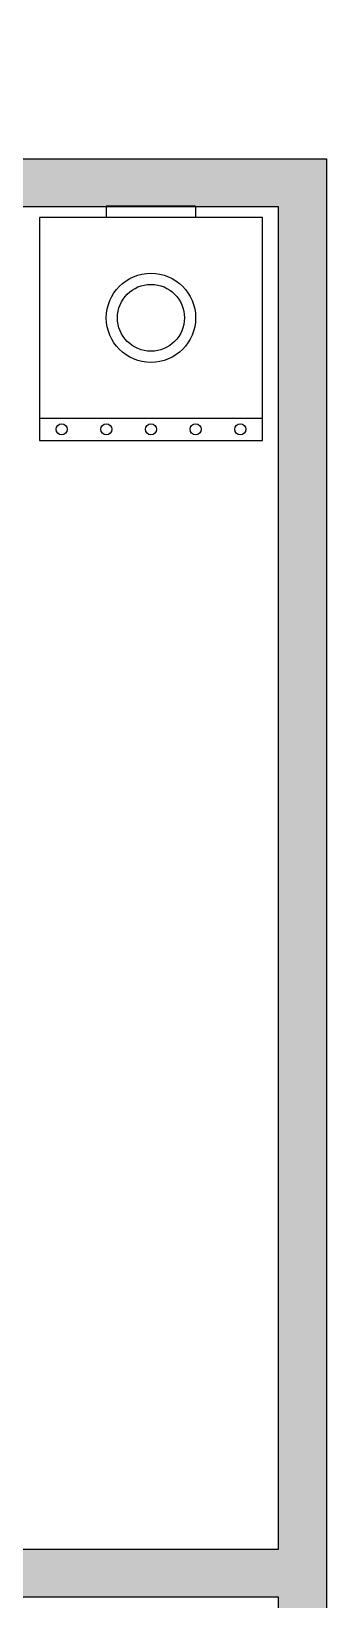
# Model space of a CAD drawing. Header units: metres. Extents: x 1769 to 3632, y 809 to 2652.
# Drawn here: x 2699.478 to 2700.404, y 1806.343 to 1811.266 of the extents above; entities that cross this region are included whole.
import ezdxf

# ---------------------------------------------------------------- set-up
doc = ezdxf.new("R2010")
doc.units = ezdxf.units.M
doc.header["$LTSCALE"] = 10
for name, color, linetype in [('A-FURN-FIXD', 8, 'Continuous'), ('A-WALL', 6, 'Continuous'), ('A-WALL-PATT', 8, 'Continuous')]:
    doc.layers.add(name, color=color, linetype=linetype)

# ---------------------------------------------------------------- blocks, each defined once
blk = doc.blocks.new('hyryh')
at = {"linetype": 'ByBlock'}
for p, q in [((328.3201, 356.9151), (328.3201, 356.2151)), ((329.0201, 356.9151), (328.3201, 356.9151)), ((328.5301, 356.9501), (328.5301, 356.9151)), ((328.8101, 356.9501), (328.5301, 356.9501)), ((328.8101, 356.9501), (328.8101, 356.9151)), ((329.0201, 356.2151), (329.0201, 356.9151)), ((328.3201, 356.2851), (329.0201, 356.2851)), ((328.3201, 356.2151), (329.0201, 356.2151))]:
    blk.add_line(p, q, dxfattribs=at)
for centre, radius in [((328.6701, 356.6001), 0.14), ((328.6701, 356.6001), 0.105), ((328.3901, 356.2501), 0.0175), ((328.5301, 356.2501), 0.0175), ((328.6701, 356.2501), 0.0175), ((328.8101, 356.2501), 0.0175), ((328.9501, 356.2501), 0.0175)]:
    blk.add_circle(centre, radius, dxfattribs=at)

msp = doc.modelspace()

# ---------------------------------------------------------------- hatches: boundary and pattern name
at = {"layer": 'A-WALL-PATT'}
h = msp.add_hatch(color=256, dxfattribs=at)
h.dxf.hatch_style = 1
h.paths.add_polyline_path([(2692.4667, 1811.2658), (2692.6167, 1811.2658), (2692.6167, 1810.8657), (2700.4033, 1810.8657), (2700.4041, 1802.7201), (2700.2526, 1802.7201), (2700.2533, 1806.351), (2697.3032, 1806.351), (2697.3034, 1805.751), (2697.153, 1805.751), (2697.153, 1806.501), (2700.0511, 1806.501), (2700.2533, 1806.501), (2700.2533, 1810.7153), (2697.303, 1810.7153), (2697.303, 1810.0157), (2697.153, 1810.0157), (2697.1531, 1810.7153), (2694.1238, 1810.7153), (2694.1238, 1807.4029), (2693.9739, 1807.4029), (2693.9739, 1807.6949), (2693.3122, 1807.6949), (2693.3122, 1807.8449), (2693.9739, 1807.8449), (2693.9739, 1810.7157), (2692.4667, 1810.7157)])
h.paths.add_polyline_path([(2699.6773, 1801.6968), (2700.2518, 1801.6968), (2700.2518, 1801.5457), (2699.6773, 1801.5457)])
h.paths.add_polyline_path([(2697.1531, 1807.846), (2697.303, 1807.846), (2697.303, 1807.402), (2697.153, 1807.402)], flags=17)
h.paths.add_polyline_path([(2699.8526, 1802.8712), (2700.2526, 1802.8712), (2700.2526, 1802.7201), (2699.8526, 1802.7201)], flags=17)

# ---------------------------------------------------------------- linework, layer by layer
at = {"layer": 'A-WALL', "ltscale": 0.01}
for points in [[(2692.6167, 1810.8657), (2700.4033, 1810.8657), (2700.4041, 1802.7201), (2700.2526, 1802.7201), (2700.2533, 1806.351), (2697.3032, 1806.351)], [(2697.153, 1806.501), (2700.0511, 1806.501), (2700.0511, 1806.501), (2700.2533, 1806.501), (2700.2533, 1810.7153), (2697.303, 1810.7153)]]:
    msp.add_lwpolyline(points, dxfattribs=at)

# ---------------------------------------------------------------- block references
at = {"layer": 'A-FURN-FIXD', "ltscale": 0.01}
msp.add_blockref('hyryh', (2371.1832, 1453.7666), dxfattribs=at)

doc.saveas('drawing.dxf')
